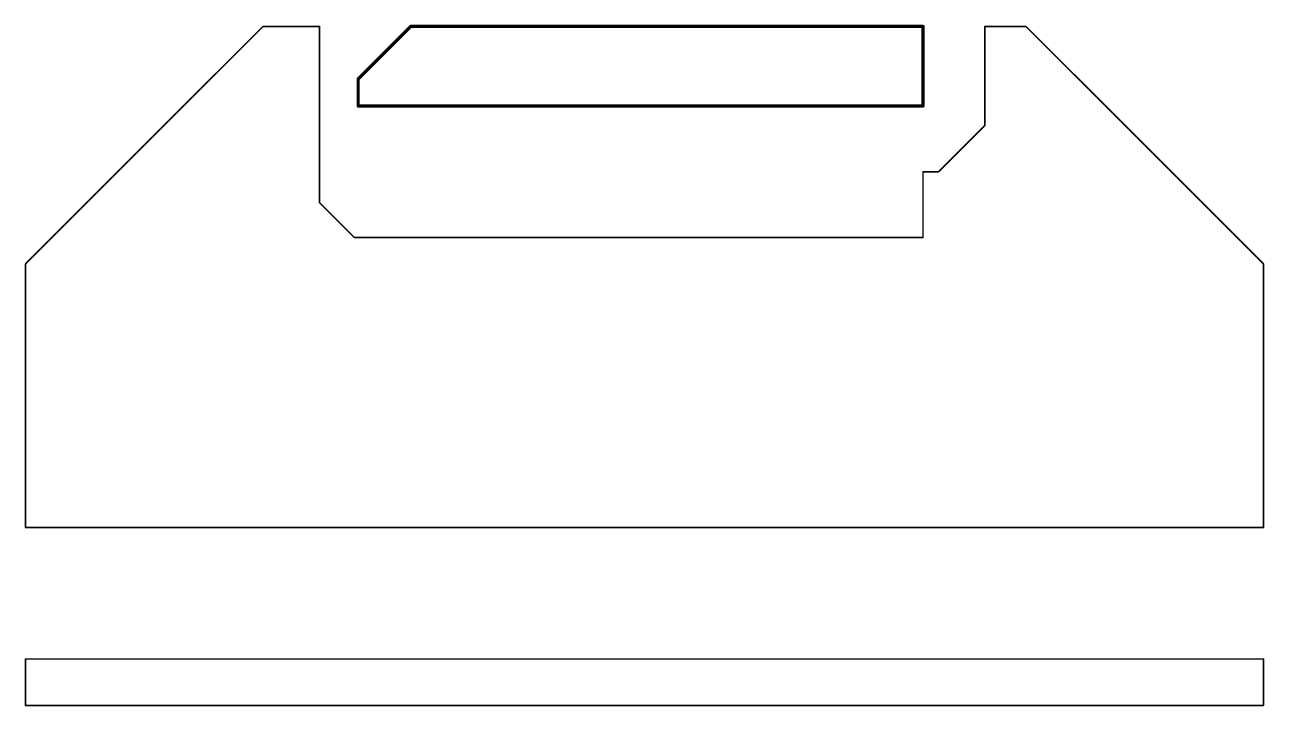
# Model space of a CAD drawing. Header units: millimetres. Extents: x 102.2 to 182.4, y 26.3 to 70.4.
import ezdxf

# ---------------------------------------------------------------- set-up
doc = ezdxf.new("R2010")
doc.units = ezdxf.units.MM
doc.layers.add('Mechanical5', color=56, linetype='Continuous')

msp = doc.modelspace()

# ---------------------------------------------------------------- linework, layer by layer
at = {"layer": 'Mechanical5'}
for p, q in [((102.3, 54.9), (117.65, 70.25)), ((117.65, 70.25), (121.3, 70.25)), ((121.3, 70.25), (121.3, 58.85)), ((164.3, 63.85), (164.3, 70.25)), ((164.3, 70.25), (166.95, 70.25)), ((166.95, 70.25), (182.3, 54.9)), ((161.3, 60.85), (164.3, 63.85)), ((160.3, 56.6), (160.3, 60.85)), ((160.3, 60.85), (161.3, 60.85)), ((121.3, 58.85), (123.55, 56.6)), ((123.55, 56.6), (160.3, 56.6)), ((102.3, 37.85), (102.3, 54.9)), ((182.3, 54.9), (182.3, 37.85)), ((182.3, 37.85), (102.3, 37.85))]:
    msp.add_line(p, q, dxfattribs=at)
for points, const_width in [([(102.3, 54.9), (117.65, 70.25)], 0.1), ([(117.65, 70.25), (121.3, 70.25)], 0.1), ([(121.3, 58.85), (121.3, 70.25)], 0.1), ([(123.8, 66.85), (127.2, 70.25)], 0.203), ([(123.8, 66.85), (127.2, 70.25)], 0.1), ([(127.2, 70.25), (160.3, 70.25)], 0.203), ([(127.2, 70.25), (160.3, 70.25)], 0.1), ([(160.3, 65.1), (160.3, 70.25)], 0.203), ([(160.3, 65.1), (160.3, 70.25)], 0.1), ([(164.3, 63.85), (164.3, 70.25)], 0.1), ([(164.3, 70.25), (166.95, 70.25)], 0.1), ([(166.95, 70.25), (182.3, 54.9)], 0.1), ([(123.8, 65.1), (123.8, 66.85)], 0.203), ([(123.8, 65.1), (123.8, 66.85)], 0.1), ([(123.8, 65.1), (160.3, 65.1)], 0.203), ([(123.8, 65.1), (132.675, 65.1)], 0.1), ([(132.675, 65.1), (150.925, 65.1)], 0.1), ([(150.925, 65.1), (160.3, 65.1)], 0.1), ([(161.3, 60.85), (164.3, 63.85)], 0.1), ([(160.3, 56.6), (160.3, 60.85)], 0.1), ([(160.3, 60.85), (161.3, 60.85)], 0.1), ([(121.3, 58.85), (122.8, 57.35)], 0.1), ([(122.8, 57.35), (123.55, 56.6)], 0.1), ([(123.55, 56.6), (124.136, 56.6)], 0.1), ([(124.136, 56.6), (125.894, 56.6)], 0.1), ([(125.894, 56.6), (129.081, 56.6)], 0.1), ([(129.081, 56.6), (132.925, 56.6)], 0.1), ([(132.925, 56.6), (150.175, 56.6)], 0.1), ([(150.175, 56.6), (160.3, 56.6)], 0.1), ([(102.3, 37.85), (102.3, 54.9)], 0.1), ([(182.3, 37.85), (182.3, 54.9)], 0.1), ([(102.3, 37.85), (182.3, 37.85)], 0.1), ([(102.3, 29.35), (182.3, 29.35)], 0.1), ([(102.3, 26.35), (102.3, 29.35)], 0.1), ([(182.3, 26.35), (182.3, 29.35)], 0.1), ([(102.3, 26.35), (103.8, 26.35)], 0.1), ([(103.8, 26.35), (181.3, 26.35)], 0.1), ([(181.3, 26.35), (182.3, 26.35)], 0.1)]:
    msp.add_lwpolyline(points, dxfattribs=dict(at, const_width=const_width))
for points, const_width in [([(117.625, 70.25, 1), (117.675, 70.25, 1)], 0.05), ([(117.625, 70.25, 1), (117.675, 70.25, 1)], 0.05), ([(121.275, 70.25, 1), (121.325, 70.25, 1)], 0.05), ([(121.275, 70.25, 1), (121.325, 70.25, 1)], 0.05), ([(127.149, 70.25, 1), (127.251, 70.25, 1)], 0.102), ([(127.149, 70.25, 1), (127.251, 70.25, 1)], 0.102), ([(127.175, 70.25, 1), (127.225, 70.25, 1)], 0.05), ([(127.175, 70.25, 1), (127.225, 70.25, 1)], 0.05), ([(160.249, 70.25, 1), (160.351, 70.25, 1)], 0.102), ([(160.249, 70.25, 1), (160.351, 70.25, 1)], 0.102), ([(160.275, 70.25, 1), (160.325, 70.25, 1)], 0.05), ([(160.275, 70.25, 1), (160.325, 70.25, 1)], 0.05), ([(164.275, 70.25, 1), (164.325, 70.25, 1)], 0.05), ([(164.275, 70.25, 1), (164.325, 70.25, 1)], 0.05), ([(166.925, 70.25, 1), (166.975, 70.25, 1)], 0.05), ([(166.925, 70.25, 1), (166.975, 70.25, 1)], 0.05), ([(123.749, 66.85, 1), (123.851, 66.85, 1)], 0.102), ([(123.749, 66.85, 1), (123.851, 66.85, 1)], 0.102), ([(123.775, 66.85, 1), (123.825, 66.85, 1)], 0.05), ([(123.775, 66.85, 1), (123.825, 66.85, 1)], 0.05), ([(123.749, 65.1, 1), (123.851, 65.1, 1)], 0.102), ([(123.749, 65.1, 1), (123.851, 65.1, 1)], 0.102), ([(123.775, 65.1, 1), (123.825, 65.1, 1)], 0.05), ([(123.775, 65.1, 1), (123.825, 65.1, 1)], 0.05), ([(132.65, 65.1, 1), (132.7, 65.1, 1)], 0.05), ([(132.65, 65.1, 1), (132.7, 65.1, 1)], 0.05), ([(150.9, 65.1, 1), (150.95, 65.1, 1)], 0.05), ([(150.9, 65.1, 1), (150.95, 65.1, 1)], 0.05), ([(160.249, 65.1, 1), (160.351, 65.1, 1)], 0.102), ([(160.249, 65.1, 1), (160.351, 65.1, 1)], 0.102), ([(160.275, 65.1, 1), (160.325, 65.1, 1)], 0.05), ([(160.275, 65.1, 1), (160.325, 65.1, 1)], 0.05), ([(164.275, 63.85, 1), (164.325, 63.85, 1)], 0.05), ([(164.275, 63.85, 1), (164.325, 63.85, 1)], 0.05), ([(160.275, 60.85, 1), (160.325, 60.85, 1)], 0.05), ([(160.275, 60.85, 1), (160.325, 60.85, 1)], 0.05), ([(161.275, 60.85, 1), (161.325, 60.85, 1)], 0.05), ([(161.275, 60.85, 1), (161.325, 60.85, 1)], 0.05), ([(121.275, 58.85, 1), (121.325, 58.85, 1)], 0.05), ([(121.275, 58.85, 1), (121.325, 58.85, 1)], 0.05), ([(122.775, 57.35, 1), (122.825, 57.35, 1)], 0.05), ([(122.775, 57.35, 1), (122.825, 57.35, 1)], 0.05), ([(123.525, 56.6, 1), (123.575, 56.6, 1)], 0.05), ([(123.525, 56.6, 1), (123.575, 56.6, 1)], 0.05), ([(124.111, 56.6, 1), (124.161, 56.6, 1)], 0.05), ([(124.111, 56.6, 1), (124.161, 56.6, 1)], 0.05), ([(125.869, 56.6, 1), (125.919, 56.6, 1)], 0.05), ([(125.869, 56.6, 1), (125.919, 56.6, 1)], 0.05), ([(129.056, 56.6, 1), (129.106, 56.6, 1)], 0.05), ([(129.056, 56.6, 1), (129.106, 56.6, 1)], 0.05), ([(132.9, 56.6, 1), (132.95, 56.6, 1)], 0.05), ([(132.9, 56.6, 1), (132.95, 56.6, 1)], 0.05), ([(150.15, 56.6, 1), (150.2, 56.6, 1)], 0.05), ([(150.15, 56.6, 1), (150.2, 56.6, 1)], 0.05), ([(160.275, 56.6, 1), (160.325, 56.6, 1)], 0.05), ([(160.275, 56.6, 1), (160.325, 56.6, 1)], 0.05), ([(102.275, 54.9, 1), (102.325, 54.9, 1)], 0.05), ([(102.275, 54.9, 1), (102.325, 54.9, 1)], 0.05), ([(182.275, 54.9, 1), (182.325, 54.9, 1)], 0.05), ([(182.275, 54.9, 1), (182.325, 54.9, 1)], 0.05), ([(102.275, 37.85, 1), (102.325, 37.85, 1)], 0.05), ([(102.275, 37.85, 1), (102.325, 37.85, 1)], 0.05), ([(182.275, 37.85, 1), (182.325, 37.85, 1)], 0.05), ([(182.275, 37.85, 1), (182.325, 37.85, 1)], 0.05), ([(102.275, 29.35, 1), (102.325, 29.35, 1)], 0.05), ([(102.275, 29.35, 1), (102.325, 29.35, 1)], 0.05), ([(182.275, 29.35, 1), (182.325, 29.35, 1)], 0.05), ([(182.275, 29.35, 1), (182.325, 29.35, 1)], 0.05), ([(102.275, 26.35, 1), (102.325, 26.35, 1)], 0.05), ([(102.275, 26.35, 1), (102.325, 26.35, 1)], 0.05), ([(103.775, 26.35, 1), (103.825, 26.35, 1)], 0.05), ([(103.775, 26.35, 1), (103.825, 26.35, 1)], 0.05), ([(181.275, 26.35, 1), (181.325, 26.35, 1)], 0.05), ([(181.275, 26.35, 1), (181.325, 26.35, 1)], 0.05), ([(182.275, 26.35, 1), (182.325, 26.35, 1)], 0.05), ([(182.275, 26.35, 1), (182.325, 26.35, 1)], 0.05)]:
    msp.add_lwpolyline(points, format="xyb", close=True, dxfattribs=dict(at, const_width=const_width))

doc.saveas('drawing.dxf')
